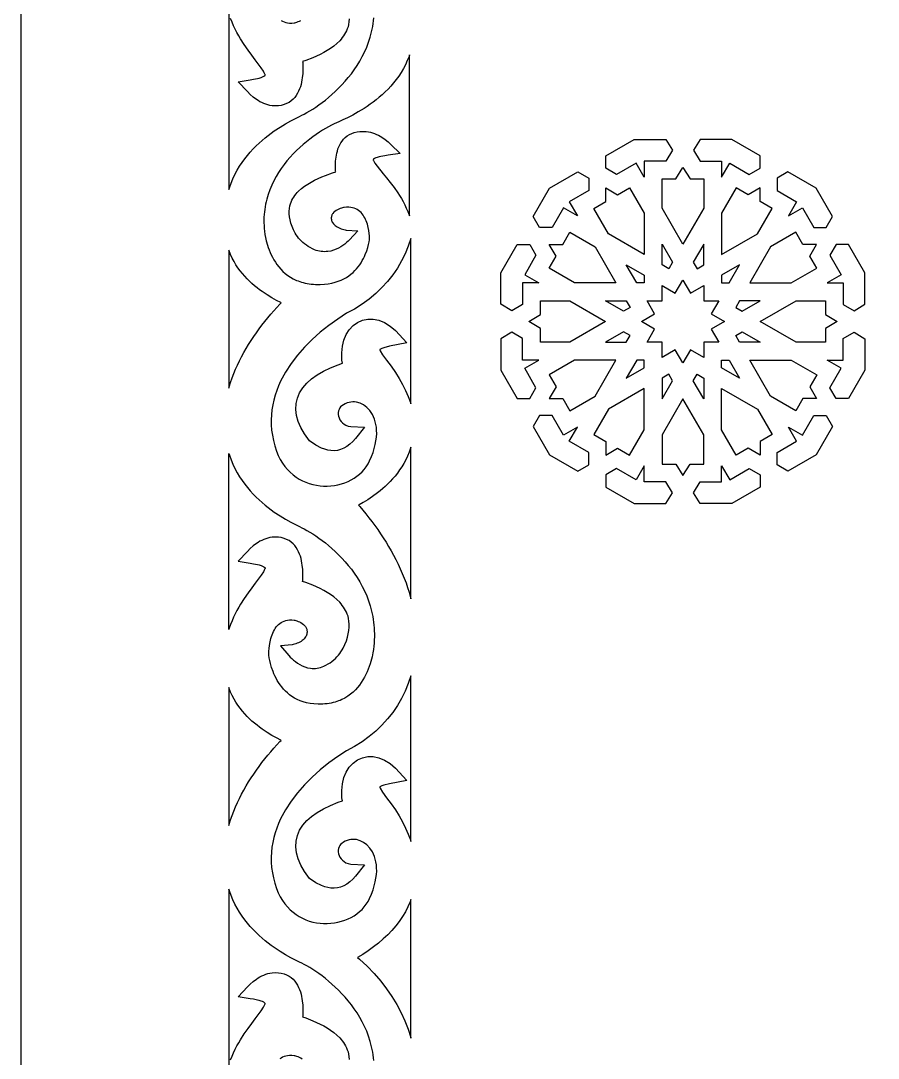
# Model space of a CAD drawing. Extents: x -128 to 128, y -328 to 328.
# Drawn here: x -127.5 to 37.3, y -141.6 to 57.8 of the extents above; entities that cross this region are included whole.
import ezdxf

# ---------------------------------------------------------------- set-up
doc = ezdxf.new("R2010")
doc.units = 0
doc.header["$MEASUREMENT"] = 0
doc.layers.get('0').update_dxf_attribs({"linetype": 'CONTINUOUS'})

msp = doc.modelspace()

# ---------------------------------------------------------------- linework, layer by layer
at = {"color": 1}
msp.add_lwpolyline([(-127.5, -327.5), (127.5, -327.5), (127.5, 327.5), (-127.5, 327.5)], close=True, dxfattribs=at)
for points in [[(-87.5, 59.16), (-87.5, 25.38), (-87.4, 25.69), (-87.08, 26.59), (-86.72, 27.44), (-86.32, 28.27), (-85.89, 29.06), (-85.44, 29.82), (-84.95, 30.55), (-84.45, 31.25), (-83.93, 31.92), (-83.39, 32.55), (-82.83, 33.16), (-82.27, 33.73), (-81.69, 34.28), (-81.11, 34.8), (-80.53, 35.29), (-79.94, 35.76), (-79.36, 36.2), (-78.78, 36.61), (-77.66, 37.36), (-76.59, 38.01), (-75.59, 38.56), (-74.68, 39.03), (-73.9, 39.4), (-73.46, 39.62), (-72.99, 39.86), (-72.48, 40.14), (-71.94, 40.46), (-71.38, 40.81), (-70.8, 41.19), (-70.19, 41.61), (-69.57, 42.06), (-68.94, 42.55), (-68.31, 43.07), (-67.67, 43.62), (-67.03, 44.2), (-66.39, 44.82), (-65.76, 45.47), (-65.14, 46.15), (-64.54, 46.86), (-63.95, 47.61), (-63.39, 48.38), (-62.85, 49.18), (-62.33, 50.02), (-61.85, 50.89), (-61.41, 51.78), (-61, 52.71), (-60.64, 53.66), (-60.32, 54.64), (-60.05, 55.67), (-59.93, 56.18), (-59.83, 56.7), (-59.74, 57.24), (-59.66, 57.78), (-59.6, 58.33)], [(-64.38, 58.13), (-64.41, 57.58), (-64.48, 57.07), (-64.59, 56.63), (-64.73, 56.24), (-64.89, 55.88), (-65.06, 55.53), (-65.25, 55.19), (-65.46, 54.86), (-65.69, 54.55), (-65.93, 54.25), (-66.19, 53.96), (-66.73, 53.43), (-67.31, 52.93), (-67.93, 52.48), (-68.58, 52.06), (-69.25, 51.68), (-69.94, 51.32), (-70.63, 50.99), (-71.34, 50.68), (-72.72, 50.14), (-73.31, 49.93), (-73.3, 49.75), (-73.27, 49.15), (-73.26, 48.44), (-73.29, 47.67), (-73.37, 46.85), (-73.44, 46.41), (-73.52, 45.98), (-73.62, 45.55), (-73.75, 45.11), (-73.9, 44.69), (-74.08, 44.26), (-74.29, 43.85), (-74.54, 43.45), (-74.82, 43.07), (-75.15, 42.72), (-75.52, 42.39), (-75.93, 42.1), (-76.39, 41.86), (-76.88, 41.67), (-77.41, 41.53), (-77.97, 41.45), (-78.57, 41.42), (-79.2, 41.46), (-79.61, 41.52), (-80.02, 41.61), (-80.41, 41.73), (-80.79, 41.88), (-81.16, 42.05), (-81.51, 42.24), (-81.85, 42.44), (-82.19, 42.67), (-82.81, 43.13), (-83.39, 43.64), (-83.93, 44.17), (-85.71, 46.06), (-83.38, 46.44), (-82.73, 46.54), (-81.99, 46.69), (-81.64, 46.78), (-81.3, 46.89), (-81.01, 47.01), (-80.77, 47.13), (-80.58, 47.26), (-80.55, 47.29), (-80.51, 47.33), (-80.5, 47.35), (-80.49, 47.36), (-80.49, 47.37), (-80.5, 47.4), (-80.51, 47.46), (-80.55, 47.55), (-80.68, 47.81), (-80.85, 48.09), (-81.28, 48.75), (-82.42, 50.3), (-83.09, 51.19), (-83.8, 52.15), (-84.52, 53.2), (-85.24, 54.31), (-85.59, 54.91), (-85.94, 55.53), (-86.27, 56.16), (-86.59, 56.82), (-86.89, 57.5), (-87.17, 58.21)], [(-77.46, 57.83), (-77.19, 57.68), (-76.89, 57.55), (-76.56, 57.45), (-76.21, 57.38), (-75.81, 57.34), (-75.38, 57.35), (-74.92, 57.39), (-74.8, 57.41), (-74.41, 57.53), (-74.18, 57.62), (-73.92, 57.73), (-73.65, 57.86)], [(-59.6, -142.01), (-59.66, -141.46), (-59.74, -140.92), (-59.83, -140.39), (-59.93, -139.86), (-60.05, -139.35), (-60.32, -138.33), (-60.64, -137.35), (-61, -136.39), (-61.41, -135.47), (-61.85, -134.57), (-62.33, -133.71), (-62.85, -132.87), (-63.39, -132.07), (-63.95, -131.29), (-64.54, -130.55), (-65.14, -129.84), (-65.76, -129.16), (-66.39, -128.51), (-67.03, -127.89), (-67.67, -127.31), (-68.31, -126.76), (-68.94, -126.24), (-69.57, -125.75), (-70.19, -125.3), (-70.8, -124.88), (-71.38, -124.5), (-71.94, -124.15), (-72.48, -123.83), (-72.99, -123.55), (-73.46, -123.31), (-73.9, -123.09), (-74.68, -122.72), (-75.59, -122.25), (-76.59, -121.69), (-77.66, -121.04), (-78.78, -120.3), (-79.36, -119.88), (-79.94, -119.45), (-80.53, -118.98), (-81.11, -118.49), (-81.69, -117.97), (-82.27, -117.42), (-82.83, -116.84), (-83.39, -116.24), (-83.93, -115.6), (-84.45, -114.94), (-84.95, -114.24), (-85.44, -113.51), (-85.89, -112.75), (-86.32, -111.96), (-86.72, -111.13), (-87.08, -110.27), (-87.4, -109.38), (-87.5, -109.06), (-87.5, -142.85)], [(-87.17, -141.89), (-86.89, -141.19), (-86.59, -140.51), (-86.27, -139.85), (-85.94, -139.21), (-85.59, -138.6), (-85.24, -138), (-84.52, -136.88), (-83.8, -135.84), (-83.09, -134.88), (-82.42, -133.99), (-81.28, -132.44), (-80.85, -131.78), (-80.68, -131.5), (-80.55, -131.24), (-80.51, -131.14), (-80.5, -131.09), (-80.49, -131.06), (-80.49, -131.05), (-80.5, -131.04), (-80.51, -131.02), (-80.55, -130.98), (-80.58, -130.95), (-80.77, -130.82), (-81.01, -130.69), (-81.3, -130.58), (-81.64, -130.47), (-81.99, -130.38), (-82.73, -130.23), (-83.38, -130.12), (-85.71, -129.75), (-83.93, -127.86), (-83.39, -127.33), (-82.81, -126.82), (-82.19, -126.35), (-81.85, -126.13), (-81.51, -125.92), (-81.16, -125.73), (-80.79, -125.57), (-80.41, -125.42), (-80.02, -125.3), (-79.61, -125.21), (-79.2, -125.15), (-78.57, -125.11), (-77.97, -125.13), (-77.41, -125.22), (-76.88, -125.35), (-76.39, -125.55), (-75.93, -125.79), (-75.52, -126.08), (-75.15, -126.4), (-74.82, -126.76), (-74.54, -127.14), (-74.29, -127.54), (-74.08, -127.95), (-73.9, -128.37), (-73.75, -128.8), (-73.62, -129.23), (-73.52, -129.67), (-73.44, -130.1), (-73.37, -130.53), (-73.29, -131.35), (-73.26, -132.13), (-73.27, -132.83), (-73.3, -133.44), (-73.31, -133.62), (-72.72, -133.83), (-71.34, -134.37), (-70.63, -134.68), (-69.94, -135.01), (-69.25, -135.36), (-68.58, -135.75), (-67.93, -136.17), (-67.31, -136.62), (-66.73, -137.12), (-66.19, -137.65), (-65.93, -137.94), (-65.69, -138.24), (-65.46, -138.55), (-65.25, -138.87), (-65.06, -139.21), (-64.89, -139.56), (-64.73, -139.93), (-64.59, -140.32), (-64.48, -140.76), (-64.41, -141.26), (-64.38, -141.81)], [(-73.4, -141.71), (-73.65, -141.55), (-73.92, -141.41), (-74.18, -141.3), (-74.41, -141.22), (-74.8, -141.1), (-74.92, -141.07), (-75.38, -141.03), (-75.81, -141.03), (-76.21, -141.07), (-76.56, -141.14), (-76.89, -141.24), (-77.19, -141.37), (-77.46, -141.52), (-77.72, -141.7)]]:
    msp.add_lwpolyline(points)
for points in [[(-52.77, 51.24), (-52.86, 50.95), (-53.19, 50.13), (-53.55, 49.35), (-53.95, 48.59), (-54.37, 47.86), (-54.83, 47.17), (-55.31, 46.5), (-55.82, 45.86), (-56.34, 45.25), (-56.88, 44.67), (-57.44, 44.11), (-58, 43.58), (-58.58, 43.08), (-59.16, 42.6), (-59.74, 42.15), (-60.32, 41.73), (-60.9, 41.32), (-61.48, 40.94), (-62.61, 40.26), (-63.68, 39.67), (-64.68, 39.16), (-65.59, 38.73), (-66.37, 38.39), (-66.81, 38.19), (-67.28, 37.96), (-67.79, 37.71), (-68.32, 37.42), (-68.89, 37.1), (-69.47, 36.75), (-70.07, 36.36), (-70.69, 35.95), (-71.32, 35.5), (-71.96, 35.03), (-72.6, 34.52), (-73.24, 33.99), (-73.88, 33.42), (-74.51, 32.83), (-75.12, 32.2), (-75.73, 31.55), (-76.32, 30.87), (-76.88, 30.16), (-77.42, 29.42), (-77.93, 28.66), (-78.41, 27.87), (-78.86, 27.05), (-79.26, 26.2), (-79.63, 25.32), (-79.95, 24.42), (-80.22, 23.49), (-80.33, 23.02), (-80.44, 22.53), (-80.53, 22.05), (-80.6, 21.55), (-80.66, 21.05), (-80.71, 20.54), (-80.74, 20.02), (-80.75, 19.5), (-80.75, 18.96), (-80.73, 18.43), (-80.7, 17.88), (-80.64, 17.33), (-80.56, 16.73), (-80.46, 16.17), (-80.3, 15.47), (-80.07, 14.64), (-79.93, 14.21), (-79.76, 13.76), (-79.57, 13.29), (-79.36, 12.82), (-79.12, 12.34), (-78.85, 11.87), (-78.56, 11.39), (-78.24, 10.93), (-77.89, 10.48), (-77.51, 10.04), (-77.09, 9.62), (-76.65, 9.23), (-76.17, 8.85), (-75.65, 8.51), (-75.1, 8.2), (-74.49, 7.91), (-74.19, 7.79), (-73.86, 7.67), (-73.52, 7.56), (-73.18, 7.47), (-72.81, 7.38), (-72.44, 7.31), (-72.05, 7.24), (-71.65, 7.19), (-71.24, 7.15), (-70.81, 7.13), (-70.37, 7.12), (-69.92, 7.12), (-69.13, 7.16), (-68.4, 7.25), (-67.72, 7.37), (-67.07, 7.53), (-66.47, 7.73), (-65.91, 7.95), (-65.39, 8.2), (-64.9, 8.48), (-64.45, 8.77), (-64.03, 9.09), (-63.63, 9.43), (-63.27, 9.79), (-62.93, 10.15), (-62.62, 10.53), (-62.34, 10.91), (-62.08, 11.3), (-61.84, 11.7), (-61.63, 12.09), (-61.44, 12.48), (-61.27, 12.85), (-60.98, 13.59), (-60.77, 14.25), (-60.62, 14.82), (-60.53, 15.28), (-60.46, 15.72), (-60.46, 16.06), (-60.48, 16.43), (-60.52, 16.91), (-60.59, 17.47), (-60.71, 18.07), (-60.87, 18.7), (-60.97, 19.01), (-61.08, 19.32), (-61.21, 19.62), (-61.36, 19.92), (-61.52, 20.2), (-61.7, 20.46), (-61.89, 20.71), (-62.09, 20.94), (-62.31, 21.15), (-62.55, 21.34), (-62.8, 21.5), (-63.08, 21.64), (-63.38, 21.76), (-63.7, 21.85), (-64.06, 21.91), (-64.45, 21.95), (-64.89, 21.95), (-65.35, 21.91), (-65.47, 21.88), (-65.85, 21.78), (-66.09, 21.7), (-66.35, 21.6), (-66.61, 21.47), (-66.87, 21.33), (-67.11, 21.16), (-67.32, 20.98), (-67.51, 20.77), (-67.57, 20.69), (-67.63, 20.58), (-67.69, 20.47), (-67.73, 20.35), (-67.77, 20.23), (-67.79, 20.09), (-67.8, 19.95), (-67.8, 19.79), (-67.78, 19.61), (-67.74, 19.43), (-67.69, 19.26), (-67.61, 19.1), (-67.51, 18.94), (-67.39, 18.78), (-67.23, 18.62), (-67.06, 18.47), (-66.86, 18.32), (-66.65, 18.18), (-66.42, 18.05), (-66.18, 17.93), (-65.92, 17.83), (-65.67, 17.74), (-65.41, 17.67), (-65.16, 17.62), (-64.92, 17.58), (-62.73, 17.4), (-64.33, 15.67), (-64.59, 15.42), (-64.88, 15.16), (-65.2, 14.89), (-65.57, 14.62), (-65.97, 14.36), (-66.4, 14.11), (-66.87, 13.89), (-67.38, 13.69), (-67.92, 13.54), (-68.48, 13.45), (-68.79, 13.42), (-69.1, 13.41), (-69.41, 13.42), (-69.72, 13.45), (-70.04, 13.5), (-70.36, 13.58), (-70.69, 13.67), (-71.01, 13.79), (-71.44, 13.98), (-71.85, 14.19), (-72.23, 14.41), (-72.6, 14.65), (-72.94, 14.91), (-73.26, 15.18), (-73.56, 15.46), (-73.83, 15.74), (-74.09, 16.04), (-74.33, 16.35), (-74.54, 16.66), (-74.74, 16.98), (-75.08, 17.61), (-75.35, 18.25), (-75.56, 18.89), (-75.72, 19.51), (-75.82, 20.11), (-75.87, 20.69), (-75.88, 21.23), (-75.85, 21.73), (-75.78, 22.2), (-75.67, 22.6), (-75.53, 22.96), (-75.38, 23.29), (-75.21, 23.61), (-75.01, 23.92), (-74.8, 24.22), (-74.58, 24.51), (-74.34, 24.78), (-74.08, 25.05), (-73.54, 25.54), (-72.95, 25.99), (-72.33, 26.4), (-71.69, 26.79), (-71.02, 27.14), (-70.33, 27.47), (-69.64, 27.77), (-68.93, 28.05), (-67.55, 28.55), (-66.95, 28.74), (-66.97, 28.9), (-67, 29.46), (-67, 30.1), (-66.97, 30.82), (-66.89, 31.57), (-66.83, 31.97), (-66.75, 32.36), (-66.64, 32.76), (-66.52, 33.15), (-66.37, 33.55), (-66.19, 33.93), (-65.97, 34.31), (-65.73, 34.68), (-65.44, 35.02), (-65.12, 35.35), (-64.75, 35.65), (-64.33, 35.91), (-63.88, 36.14), (-63.39, 36.31), (-62.86, 36.44), (-62.29, 36.51), (-61.7, 36.54), (-61.07, 36.5), (-60.65, 36.45), (-60.25, 36.36), (-59.85, 36.25), (-59.47, 36.12), (-59.11, 35.96), (-58.75, 35.79), (-58.41, 35.6), (-58.07, 35.4), (-57.46, 34.97), (-56.88, 34.5), (-56.34, 34.02), (-54.56, 32.28), (-56.89, 31.94), (-57.54, 31.85), (-58.28, 31.71), (-58.63, 31.63), (-58.96, 31.53), (-59.26, 31.42), (-59.5, 31.31), (-59.68, 31.19), (-59.72, 31.16), (-59.75, 31.12), (-59.77, 31.1), (-59.77, 31.09), (-59.77, 31.09), (-59.77, 31.06), (-59.76, 31.01), (-59.72, 30.92), (-59.58, 30.68), (-59.42, 30.42), (-58.99, 29.82), (-57.84, 28.4), (-57.18, 27.59), (-56.47, 26.7), (-55.74, 25.75), (-55.03, 24.72), (-54.67, 24.18), (-54.33, 23.61), (-54, 23.03), (-53.68, 22.43), (-53.38, 21.8), (-53.1, 21.16), (-52.84, 20.49), (-52.77, 20.28)], [(-9.2, 30.42), (-12.95, 28.25), (-15.04, 29.45), (-15.04, 31.86), (-9.59, 35), (-3.51, 35), (-2.23, 32.91), (-3.5, 30.83), (-7.64, 30.83), (-7.64, 27.72)], [(8.78, 30.42), (12.53, 28.25), (14.61, 29.45), (14.61, 31.86), (9.17, 35), (3.09, 35), (1.81, 32.91), (3.08, 30.83), (7.22, 30.83), (7.22, 27.72)], [(-27.77, 18.09), (-28.98, 20.17), (-25.83, 25.62), (-20.38, 28.76), (-18.3, 27.56), (-18.3, 25.15), (-22.06, 22.98), (-20.5, 20.29), (-23.19, 21.84), (-25.36, 18.09)], [(-0.21, 14.86), (-4.2, 21.76), (-4.2, 27.39), (-1.58, 27.39), (-0.21, 29.62), (1.16, 27.39), (3.78, 27.39), (3.78, 21.76)], [(27.35, 18.09), (28.55, 20.17), (25.41, 25.62), (19.96, 28.76), (17.88, 27.56), (17.88, 25.15), (21.63, 22.98), (20.08, 20.29), (22.77, 21.84), (24.94, 18.09)], [(-17.35, 21.72), (-15.04, 23.06), (-15.04, 25.68), (-12.77, 24.37), (-10.46, 25.71), (-7.64, 20.84), (-7.64, 12.87), (-14.54, 16.85)], [(16.93, 21.72), (14.61, 23.06), (14.61, 25.68), (12.35, 24.37), (10.03, 25.71), (7.22, 20.84), (7.22, 12.87), (14.12, 16.85)], [(-52.5, 15.95), (-53, 14.48), (-53.6, 13.03), (-54.3, 11.63), (-55.09, 10.27), (-55.99, 8.96), (-56.98, 7.71), (-58.07, 6.51), (-59.25, 5.38), (-60.52, 4.31), (-61.89, 3.31), (-63.36, 2.39), (-64.85, 1.58), (-66.57, 0.46), (-68.27, -0.76), (-69.91, -2.07), (-71.47, -3.46), (-72.94, -4.93), (-74.3, -6.47), (-75.53, -8.08), (-76.62, -9.75), (-77.55, -11.49), (-77.94, -12.37), (-78.29, -13.26), (-78.6, -14.17), (-78.86, -15.09), (-79.06, -16.02), (-79.22, -16.96), (-79.32, -17.92), (-79.36, -18.88), (-79.34, -19.86), (-79.27, -20.85), (-79.13, -21.84), (-78.93, -22.85), (-78.66, -23.87), (-78.32, -24.9), (-77.99, -25.73), (-77.61, -26.49), (-77.19, -27.2), (-76.73, -27.84), (-76.24, -28.44), (-75.72, -28.97), (-75.16, -29.46), (-74.58, -29.89), (-73.97, -30.28), (-73.34, -30.61), (-72.7, -30.89), (-72.03, -31.13), (-71.35, -31.32), (-70.67, -31.46), (-69.97, -31.56), (-69.27, -31.61), (-68.58, -31.61), (-67.88, -31.57), (-67.2, -31.49), (-66.52, -31.36), (-65.86, -31.19), (-65.21, -30.98), (-64.59, -30.72), (-63.99, -30.43), (-63.42, -30.1), (-62.88, -29.74), (-62.37, -29.33), (-61.9, -28.89), (-61.47, -28.42), (-61.09, -27.92), (-60.74, -27.38), (-60.44, -26.8), (-60.08, -25.97), (-59.78, -25.16), (-59.53, -24.38), (-59.34, -23.63), (-59.21, -22.91), (-59.12, -22.21), (-59.08, -21.55), (-59.09, -20.93), (-59.14, -20.33), (-59.22, -19.79), (-59.5, -18.75), (-59.89, -17.86), (-60.38, -17.11), (-60.95, -16.5), (-61.58, -16.03), (-62.25, -15.69), (-62.98, -15.5), (-63.31, -15.46), (-63.67, -15.45), (-64.03, -15.48), (-64.39, -15.55), (-64.75, -15.65), (-65.11, -15.8), (-65.46, -15.99), (-65.79, -16.21), (-66.01, -16.41), (-66.18, -16.62), (-66.31, -16.88), (-66.4, -17.18), (-66.45, -17.5), (-66.45, -17.85), (-66.4, -18.2), (-66.29, -18.54), (-66.14, -18.88), (-65.93, -19.19), (-65.67, -19.47), (-65.36, -19.72), (-64.98, -19.92), (-64.54, -20.08), (-64.02, -20.19), (-61.42, -20.31), (-63.13, -22.49), (-63.68, -23.09), (-64.24, -23.6), (-64.81, -24.02), (-65.4, -24.36), (-66.01, -24.61), (-66.63, -24.76), (-67.26, -24.83), (-67.87, -24.81), (-68.48, -24.72), (-69.07, -24.56), (-69.67, -24.33), (-70.78, -23.77), (-72.02, -22.95), (-72.96, -21.59), (-73.64, -20.39), (-74.15, -19.21), (-74.48, -18.04), (-74.62, -16.9), (-74.57, -15.78), (-74.33, -14.7), (-73.9, -13.68), (-73.29, -12.73), (-72.52, -11.85), (-71.6, -11.03), (-70.53, -10.27), (-69.32, -9.57), (-67.97, -8.92), (-66.48, -8.31), (-65.66, -8.03), (-65.75, -7.44), (-65.79, -6.05), (-65.66, -4.76), (-65.38, -3.58), (-64.93, -2.52), (-64.34, -1.58), (-63.62, -0.8), (-62.77, -0.19), (-61.83, 0.24), (-60.8, 0.46), (-59.73, 0.45), (-58.64, 0.23), (-57.55, -0.21), (-56.49, -0.87), (-55.46, -1.74), (-53.31, -4.11), (-56.6, -4.75), (-57.73, -5.04), (-58.1, -5.17), (-58.35, -5.29), (-58.47, -5.37), (-58.45, -5.44), (-58.38, -5.63), (-57.94, -6.39), (-57.16, -7.44), (-56.3, -8.6), (-55.49, -9.77), (-54.76, -10.94), (-54.11, -12.1), (-53.53, -13.26), (-53.02, -14.41), (-52.59, -15.56), (-52.5, -15.85)], [(-25.92, 10.24), (-24.58, 12.56), (-25.89, 14.82), (-23.28, 14.82), (-21.93, 17.14), (-17.06, 14.33), (-13.08, 7.43), (-21.05, 7.43)], [(25.5, 10.24), (24.16, 12.56), (25.47, 14.82), (22.85, 14.82), (21.51, 17.14), (16.64, 14.33), (12.65, 7.43), (20.62, 7.43)], [(-33.12, 2.02), (-35.21, 3.3), (-35.21, 9.38), (-32.07, 14.82), (-29.66, 14.82), (-28.46, 12.74), (-30.63, 8.99), (-27.93, 7.43), (-31.04, 7.43), (-31.04, 3.29)], [(-2.2, 11.41), (-2.93, 10.15), (-4.2, 10.88), (-4.2, 14.87)], [(1.78, 11.41), (2.51, 10.15), (3.78, 10.88), (3.78, 14.87)], [(32.7, 2.02), (34.79, 3.3), (34.79, 9.38), (31.65, 14.82), (29.24, 14.82), (28.04, 12.74), (30.21, 8.99), (27.51, 7.43), (30.62, 7.43), (30.62, 3.29)], [(-87.5, 13.72), (-87.5, -12.81), (-87.43, -12.54), (-87.16, -11.69), (-86.87, -10.85), (-86.56, -10.02), (-86.21, -9.19), (-85.85, -8.37), (-85.46, -7.56), (-85.05, -6.76), (-84.62, -5.97), (-84.17, -5.18), (-83.7, -4.41), (-83.22, -3.64), (-82.72, -2.89), (-82.2, -2.15), (-81.67, -1.42), (-81.13, -0.7), (-80.58, 0.01), (-80.01, 0.7), (-79.44, 1.38), (-78.85, 2.05), (-77.67, 3.34), (-77.44, 3.58), (-77.53, 3.62), (-78.34, 4.05), (-79.22, 4.54), (-80.15, 5.11), (-81.1, 5.75), (-81.59, 6.1), (-82.08, 6.48), (-82.56, 6.87), (-83.05, 7.29), (-83.52, 7.73), (-83.99, 8.2), (-84.45, 8.69), (-84.9, 9.2), (-85.33, 9.74), (-85.74, 10.31), (-86.13, 10.91), (-86.5, 11.53), (-86.85, 12.18), (-87.16, 12.86), (-87.45, 13.56)], [(-7.64, 8.89), (-7.64, 7.43), (-9.1, 7.43), (-11.1, 10.89)], [(7.22, 8.89), (7.22, 7.43), (8.68, 7.43), (10.68, 10.89)], [(7.76, 0), (5.23, -1.46), (6.69, -3.99), (3.78, -3.99), (3.78, -6.9), (1.25, -5.44), (-0.21, -7.97), (-1.67, -5.44), (-4.2, -6.9), (-4.2, -3.99), (-7.11, -3.99), (-5.65, -1.46), (-8.18, 0), (-5.65, 1.46), (-7.11, 3.99), (-4.2, 3.99), (-4.2, 6.9), (-1.67, 5.44), (-0.21, 7.97), (1.25, 5.44), (3.78, 6.9), (3.78, 3.99), (6.69, 3.99), (5.23, 1.46)], [(-15.07, 0), (-21.97, -3.99), (-27.6, -3.99), (-27.6, -1.37), (-29.83, 0), (-27.6, 1.37), (-27.6, 3.99), (-21.97, 3.99)], [(-11.62, 1.99), (-15.08, 3.99), (-11.09, 3.99), (-10.36, 2.72)], [(11.2, 1.99), (14.66, 3.99), (10.67, 3.99), (9.94, 2.72)], [(29.41, 0), (27.18, -1.37), (27.18, -3.99), (21.55, -3.99), (14.65, 0), (21.55, 3.99), (27.18, 3.99), (27.18, 1.37)], [(-11.62, -1.99), (-15.08, -3.99), (-11.09, -3.99), (-10.36, -2.72)], [(11.2, -1.99), (14.66, -3.99), (10.67, -3.99), (9.94, -2.72)], [(-33.12, -2.02), (-35.21, -3.3), (-35.21, -9.38), (-32.07, -14.82), (-29.66, -14.82), (-28.46, -12.74), (-30.63, -8.99), (-27.93, -7.43), (-31.04, -7.43), (-31.04, -3.29)], [(32.7, -2.02), (34.79, -3.3), (34.79, -9.38), (31.65, -14.82), (29.24, -14.82), (28.04, -12.74), (30.21, -8.99), (27.51, -7.43), (30.62, -7.43), (30.62, -3.29)], [(-25.92, -10.24), (-24.58, -12.56), (-25.89, -14.82), (-23.28, -14.82), (-21.93, -17.14), (-17.06, -14.33), (-13.08, -7.43), (-21.05, -7.43)], [(-7.64, -8.89), (-7.64, -7.43), (-9.1, -7.43), (-11.1, -10.89)], [(7.22, -8.89), (7.22, -7.43), (8.68, -7.43), (10.68, -10.89)], [(25.5, -10.24), (24.16, -12.56), (25.47, -14.82), (22.85, -14.82), (21.51, -17.14), (16.64, -14.33), (12.65, -7.43), (20.62, -7.43)], [(-2.2, -11.41), (-2.93, -10.15), (-4.2, -10.88), (-4.2, -14.87)], [(1.78, -11.41), (2.51, -10.15), (3.78, -10.88), (3.78, -14.87)], [(-17.35, -21.72), (-15.04, -23.06), (-15.04, -25.68), (-12.77, -24.37), (-10.46, -25.71), (-7.64, -20.84), (-7.64, -12.87), (-14.54, -16.85)], [(16.93, -21.72), (14.61, -23.06), (14.61, -25.68), (12.35, -24.37), (10.03, -25.71), (7.22, -20.84), (7.22, -12.87), (14.12, -16.85)], [(-0.21, -14.86), (-4.2, -21.76), (-4.2, -27.39), (-1.58, -27.39), (-0.21, -29.62), (1.16, -27.39), (3.78, -27.39), (3.78, -21.76)], [(-27.77, -18.09), (-28.98, -20.17), (-25.83, -25.62), (-20.38, -28.76), (-18.3, -27.56), (-18.3, -25.15), (-22.06, -22.98), (-20.5, -20.29), (-23.19, -21.84), (-25.36, -18.09)], [(27.35, -18.09), (28.55, -20.17), (25.41, -25.62), (19.96, -28.76), (17.88, -27.56), (17.88, -25.15), (21.63, -22.98), (20.08, -20.29), (22.77, -21.84), (24.94, -18.09)], [(-87.5, -25.38), (-87.4, -25.69), (-87.08, -26.59), (-86.72, -27.44), (-86.32, -28.27), (-85.89, -29.06), (-85.44, -29.82), (-84.95, -30.55), (-84.45, -31.25), (-83.93, -31.92), (-83.39, -32.55), (-82.83, -33.16), (-82.27, -33.73), (-81.69, -34.28), (-81.11, -34.8), (-80.53, -35.29), (-79.94, -35.76), (-79.36, -36.2), (-78.78, -36.61), (-77.66, -37.36), (-76.59, -38.01), (-75.59, -38.56), (-74.68, -39.03), (-73.9, -39.4), (-73.46, -39.62), (-72.99, -39.86), (-72.48, -40.14), (-71.94, -40.46), (-71.38, -40.81), (-70.8, -41.19), (-70.19, -41.61), (-69.57, -42.06), (-68.94, -42.55), (-68.31, -43.07), (-67.67, -43.62), (-67.03, -44.2), (-66.39, -44.82), (-65.76, -45.47), (-65.14, -46.15), (-64.54, -46.86), (-63.95, -47.61), (-63.39, -48.38), (-62.85, -49.18), (-62.33, -50.02), (-61.85, -50.89), (-61.41, -51.78), (-61, -52.71), (-60.64, -53.66), (-60.32, -54.64), (-60.05, -55.67), (-59.93, -56.18), (-59.83, -56.7), (-59.74, -57.24), (-59.66, -57.78), (-59.6, -58.33), (-59.56, -58.88), (-59.53, -59.45), (-59.51, -60.02), (-59.51, -60.6), (-59.53, -61.19), (-59.57, -61.78), (-59.62, -62.38), (-59.7, -63.03), (-59.8, -63.65), (-59.97, -64.42), (-60.2, -65.31), (-60.34, -65.79), (-60.51, -66.28), (-60.7, -66.79), (-60.91, -67.31), (-61.15, -67.83), (-61.41, -68.35), (-61.71, -68.86), (-62.03, -69.37), (-62.38, -69.86), (-62.76, -70.34), (-63.17, -70.79), (-63.62, -71.23), (-64.1, -71.63), (-64.62, -72.01), (-65.17, -72.35), (-65.78, -72.66), (-66.08, -72.8), (-66.41, -72.92), (-66.74, -73.04), (-67.09, -73.15), (-67.45, -73.24), (-67.82, -73.32), (-68.21, -73.39), (-68.61, -73.45), (-69.03, -73.49), (-69.45, -73.52), (-69.9, -73.53), (-70.35, -73.52), (-71.13, -73.48), (-71.87, -73.38), (-72.55, -73.25), (-73.19, -73.07), (-73.79, -72.86), (-74.35, -72.62), (-74.87, -72.35), (-75.36, -72.05), (-75.82, -71.72), (-76.24, -71.37), (-76.63, -71), (-77, -70.62), (-77.33, -70.22), (-77.64, -69.8), (-77.93, -69.38), (-78.19, -68.96), (-78.43, -68.53), (-78.64, -68.1), (-78.83, -67.68), (-79, -67.27), (-79.28, -66.47), (-79.49, -65.74), (-79.64, -65.12), (-79.74, -64.62), (-79.8, -64.14), (-79.81, -63.77), (-79.79, -63.36), (-79.75, -62.84), (-79.68, -62.24), (-79.56, -61.58), (-79.4, -60.89), (-79.3, -60.55), (-79.18, -60.21), (-79.05, -59.88), (-78.91, -59.56), (-78.75, -59.25), (-78.57, -58.96), (-78.38, -58.69), (-78.17, -58.44), (-77.95, -58.21), (-77.72, -58.01), (-77.46, -57.83), (-77.19, -57.68), (-76.89, -57.55), (-76.56, -57.45), (-76.21, -57.38), (-75.81, -57.34), (-75.38, -57.35), (-74.92, -57.39), (-74.8, -57.41), (-74.41, -57.53), (-74.18, -57.62), (-73.92, -57.73), (-73.65, -57.86), (-73.4, -58.02), (-73.16, -58.2), (-72.95, -58.4), (-72.76, -58.62), (-72.7, -58.72), (-72.63, -58.84), (-72.58, -58.96), (-72.53, -59.09), (-72.5, -59.22), (-72.48, -59.37), (-72.47, -59.53), (-72.47, -59.7), (-72.49, -59.9), (-72.53, -60.09), (-72.58, -60.28), (-72.65, -60.45), (-72.75, -60.62), (-72.88, -60.8), (-73.03, -60.97), (-73.21, -61.14), (-73.4, -61.3), (-73.62, -61.46), (-73.85, -61.6), (-74.09, -61.72), (-74.34, -61.84), (-74.6, -61.93), (-74.85, -62.01), (-75.1, -62.07), (-75.35, -62.11), (-77.54, -62.3), (-75.94, -64.2), (-75.68, -64.47), (-75.39, -64.76), (-75.06, -65.05), (-74.7, -65.34), (-74.3, -65.63), (-73.87, -65.9), (-73.39, -66.14), (-72.89, -66.35), (-72.35, -66.52), (-71.79, -66.62), (-71.47, -66.65), (-71.17, -66.66), (-70.86, -66.65), (-70.54, -66.61), (-70.22, -66.56), (-69.9, -66.48), (-69.58, -66.37), (-69.26, -66.24), (-68.83, -66.04), (-68.42, -65.81), (-68.03, -65.57), (-67.67, -65.3), (-67.33, -65.03), (-67.01, -64.73), (-66.71, -64.43), (-66.43, -64.11), (-66.18, -63.79), (-65.94, -63.46), (-65.72, -63.12), (-65.52, -62.76), (-65.19, -62.08), (-64.91, -61.38), (-64.7, -60.68), (-64.55, -60), (-64.45, -59.35), (-64.39, -58.72), (-64.38, -58.13), (-64.41, -57.58), (-64.48, -57.07), (-64.59, -56.63), (-64.73, -56.24), (-64.89, -55.88), (-65.06, -55.53), (-65.25, -55.19), (-65.46, -54.86), (-65.69, -54.55), (-65.93, -54.25), (-66.19, -53.96), (-66.73, -53.43), (-67.31, -52.93), (-67.93, -52.48), (-68.58, -52.06), (-69.25, -51.68), (-69.94, -51.32), (-70.63, -50.99), (-71.34, -50.68), (-72.72, -50.14), (-73.31, -49.93), (-73.3, -49.75), (-73.27, -49.15), (-73.26, -48.44), (-73.29, -47.67), (-73.37, -46.85), (-73.44, -46.41), (-73.52, -45.98), (-73.62, -45.55), (-73.75, -45.11), (-73.9, -44.69), (-74.08, -44.26), (-74.29, -43.85), (-74.54, -43.45), (-74.82, -43.07), (-75.15, -42.72), (-75.52, -42.39), (-75.93, -42.1), (-76.39, -41.86), (-76.88, -41.67), (-77.41, -41.53), (-77.97, -41.45), (-78.57, -41.42), (-79.2, -41.46), (-79.61, -41.52), (-80.02, -41.61), (-80.41, -41.73), (-80.79, -41.88), (-81.16, -42.05), (-81.51, -42.24), (-81.85, -42.44), (-82.19, -42.67), (-82.81, -43.13), (-83.39, -43.64), (-83.93, -44.17), (-85.71, -46.06), (-83.38, -46.44), (-82.73, -46.54), (-81.99, -46.69), (-81.64, -46.78), (-81.3, -46.89), (-81.01, -47.01), (-80.77, -47.13), (-80.58, -47.26), (-80.55, -47.29), (-80.51, -47.33), (-80.5, -47.35), (-80.49, -47.36), (-80.49, -47.37), (-80.5, -47.4), (-80.51, -47.46), (-80.55, -47.55), (-80.68, -47.81), (-80.85, -48.09), (-81.28, -48.75), (-82.42, -50.3), (-83.09, -51.19), (-83.8, -52.15), (-84.52, -53.2), (-85.24, -54.31), (-85.59, -54.91), (-85.94, -55.53), (-86.27, -56.16), (-86.59, -56.82), (-86.89, -57.5), (-87.17, -58.21), (-87.43, -58.93), (-87.5, -59.16)], [(-52.5, -24.17), (-52.55, -24.34), (-52.84, -25.12), (-53.15, -25.86), (-53.5, -26.57), (-53.87, -27.26), (-54.26, -27.91), (-54.67, -28.53), (-55.1, -29.12), (-55.55, -29.69), (-56.01, -30.23), (-56.48, -30.74), (-56.95, -31.22), (-57.44, -31.68), (-57.92, -32.11), (-58.41, -32.52), (-58.9, -32.91), (-59.85, -33.62), (-60.78, -34.24), (-61.66, -34.78), (-62.47, -35.24), (-62.56, -35.29), (-62.33, -35.55), (-61.15, -36.96), (-60.56, -37.7), (-59.99, -38.44), (-59.42, -39.2), (-58.87, -39.98), (-58.33, -40.77), (-57.8, -41.57), (-57.28, -42.38), (-56.78, -43.21), (-56.29, -44.05), (-55.83, -44.9), (-55.38, -45.76), (-54.95, -46.63), (-54.54, -47.51), (-54.15, -48.4), (-53.78, -49.3), (-53.44, -50.2), (-53.13, -51.12), (-52.84, -52.04), (-52.57, -52.97), (-52.5, -53.26)], [(-9.2, -30.42), (-12.95, -28.25), (-15.04, -29.45), (-15.04, -31.86), (-9.59, -35), (-3.51, -35), (-2.23, -32.91), (-3.5, -30.83), (-7.64, -30.83), (-7.64, -27.72)], [(8.78, -30.42), (12.53, -28.25), (14.61, -29.45), (14.61, -31.86), (9.17, -35), (3.09, -35), (1.81, -32.91), (3.08, -30.83), (7.22, -30.83), (7.22, -27.72)], [(-52.5, -68.11), (-53, -69.59), (-53.6, -71.03), (-54.3, -72.44), (-55.09, -73.79), (-55.99, -75.1), (-56.98, -76.36), (-58.07, -77.55), (-59.25, -78.69), (-60.52, -79.76), (-61.89, -80.75), (-63.36, -81.68), (-64.85, -82.48), (-66.57, -83.6), (-68.27, -84.83), (-69.91, -86.14), (-71.47, -87.53), (-72.94, -89), (-74.3, -90.54), (-75.53, -92.15), (-76.62, -93.82), (-77.55, -95.56), (-77.94, -96.43), (-78.29, -97.33), (-78.6, -98.24), (-78.86, -99.16), (-79.06, -100.09), (-79.22, -101.03), (-79.32, -101.98), (-79.36, -102.95), (-79.34, -103.92), (-79.27, -104.91), (-79.13, -105.91), (-78.93, -106.92), (-78.66, -107.94), (-78.32, -108.97), (-77.99, -109.8), (-77.61, -110.56), (-77.19, -111.26), (-76.73, -111.91), (-76.24, -112.5), (-75.72, -113.04), (-75.16, -113.52), (-74.58, -113.96), (-73.97, -114.34), (-73.34, -114.67), (-72.7, -114.96), (-72.03, -115.2), (-71.35, -115.39), (-70.67, -115.53), (-69.97, -115.62), (-69.27, -115.67), (-68.58, -115.68), (-67.88, -115.64), (-67.2, -115.55), (-66.52, -115.43), (-65.86, -115.25), (-65.21, -115.04), (-64.59, -114.79), (-63.99, -114.5), (-63.42, -114.17), (-62.88, -113.8), (-62.37, -113.4), (-61.9, -112.96), (-61.47, -112.49), (-61.09, -111.98), (-60.74, -111.45), (-60.44, -110.87), (-60.08, -110.04), (-59.78, -109.23), (-59.53, -108.45), (-59.34, -107.69), (-59.21, -106.97), (-59.12, -106.28), (-59.08, -105.62), (-59.09, -104.99), (-59.14, -104.4), (-59.22, -103.85), (-59.5, -102.81), (-59.89, -101.92), (-60.38, -101.17), (-60.95, -100.56), (-61.58, -100.09), (-62.25, -99.76), (-62.98, -99.56), (-63.31, -99.52), (-63.67, -99.52), (-64.03, -99.55), (-64.39, -99.61), (-64.75, -99.72), (-65.11, -99.87), (-65.46, -100.05), (-65.79, -100.27), (-66.01, -100.47), (-66.18, -100.69), (-66.31, -100.95), (-66.4, -101.25), (-66.45, -101.57), (-66.45, -101.91), (-66.4, -102.26), (-66.29, -102.61), (-66.14, -102.94), (-65.93, -103.25), (-65.67, -103.53), (-65.36, -103.78), (-64.98, -103.99), (-64.54, -104.15), (-64.02, -104.25), (-61.42, -104.38), (-63.13, -106.56), (-63.68, -107.16), (-64.24, -107.67), (-64.81, -108.09), (-65.4, -108.43), (-66.01, -108.67), (-66.63, -108.83), (-67.26, -108.9), (-67.87, -108.88), (-68.48, -108.78), (-69.07, -108.62), (-69.67, -108.4), (-70.78, -107.83), (-72.02, -107.02), (-72.96, -105.66), (-73.64, -104.45), (-74.15, -103.27), (-74.48, -102.11), (-74.62, -100.96), (-74.57, -99.85), (-74.33, -98.77), (-73.9, -97.75), (-73.29, -96.8), (-72.52, -95.91), (-71.6, -95.09), (-70.53, -94.34), (-69.32, -93.63), (-67.97, -92.98), (-66.48, -92.37), (-65.66, -92.09), (-65.75, -91.5), (-65.79, -90.12), (-65.66, -88.83), (-65.38, -87.65), (-64.93, -86.58), (-64.34, -85.65), (-63.62, -84.87), (-62.77, -84.25), (-61.83, -83.83), (-60.8, -83.61), (-59.73, -83.61), (-58.64, -83.83), (-57.55, -84.28), (-56.49, -84.93), (-55.46, -85.81), (-53.31, -88.17), (-56.6, -88.81), (-57.73, -89.1), (-58.1, -89.23), (-58.35, -89.35), (-58.47, -89.43), (-58.45, -89.5), (-58.38, -89.7), (-57.94, -90.45), (-57.16, -91.51), (-56.3, -92.66), (-55.49, -93.84), (-54.76, -95.01), (-54.11, -96.17), (-53.53, -97.33), (-53.02, -98.48), (-52.59, -99.62), (-52.5, -99.92)], [(-87.5, -70.35), (-87.5, -96.87), (-87.43, -96.61), (-87.16, -95.76), (-86.87, -94.92), (-86.56, -94.09), (-86.21, -93.26), (-85.85, -92.44), (-85.46, -91.63), (-85.05, -90.83), (-84.62, -90.03), (-84.17, -89.25), (-83.7, -88.47), (-83.22, -87.71), (-82.72, -86.96), (-82.2, -86.21), (-81.67, -85.48), (-81.13, -84.76), (-80.58, -84.06), (-80.01, -83.36), (-79.44, -82.68), (-78.85, -82.01), (-77.67, -80.72), (-77.44, -80.49), (-77.53, -80.44), (-78.34, -80.02), (-79.22, -79.53), (-80.15, -78.96), (-81.1, -78.32), (-81.59, -77.96), (-82.08, -77.59), (-82.56, -77.19), (-83.05, -76.78), (-83.52, -76.33), (-83.99, -75.87), (-84.45, -75.38), (-84.9, -74.86), (-85.33, -74.32), (-85.74, -73.75), (-86.13, -73.16), (-86.5, -72.54), (-86.85, -71.89), (-87.16, -71.21), (-87.45, -70.5)], [(-52.5, -111.06), (-52.65, -111.49), (-53.08, -112.47), (-53.57, -113.42), (-54.12, -114.36), (-54.74, -115.27), (-55.41, -116.15), (-56.15, -117.01), (-56.95, -117.84), (-57.8, -118.65), (-58.71, -119.43), (-59.68, -120.18), (-60.7, -120.91), (-61.77, -121.6), (-62.77, -122.19), (-62.36, -122.54), (-60.9, -123.9), (-59.56, -125.3), (-58.31, -126.74), (-57.18, -128.21), (-56.14, -129.72), (-55.21, -131.25), (-54.39, -132.81), (-53.67, -134.38), (-53.05, -135.97), (-52.53, -137.58), (-52.5, -137.71)]]:
    msp.add_lwpolyline(points, close=True)

doc.saveas('drawing.dxf')
